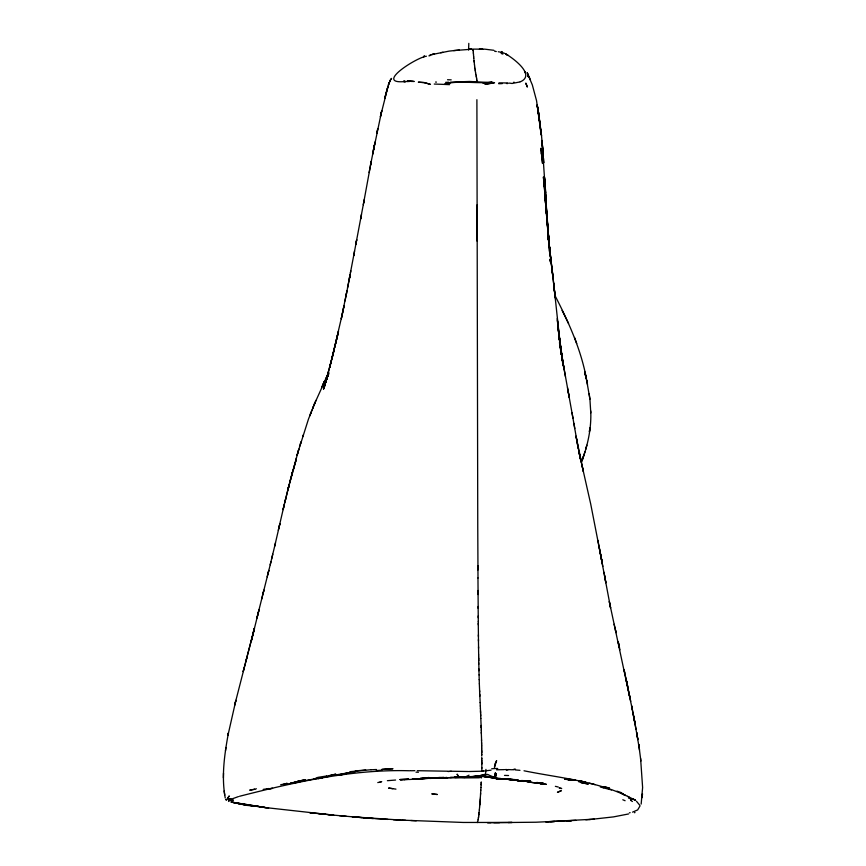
<?xml version="1.0" encoding="UTF-8"?>
<svg xmlns="http://www.w3.org/2000/svg" width="866" height="866" viewBox="0 0 866 866"><rect width="100%" height="100%" fill="white"/><g stroke="black" fill="none" stroke-linecap="round" stroke-linejoin="round"><path stroke-width="1.3" d="M234.599 705.53L235.888 700.313L227.931 735.407L228.429 732.939C224.5 754.308 221.252 776.445 225.247 798.051M223.504 773.186L223.396 777.82M468.593 50.001L468.809 43.365M481.539 776.845L481.637 775.535M481.485 777.971L481.572 776.943M481.225 782.918L481.28 781.955L480.955 787.53M481.15 784.791L481.204 783.86M472.868 49.806L473.009 49.145M480.998 787.53L480.803 790.149M495.753 778.253L481.29 776.098L500.743 778.534C496.131 780.223 493.328 777.343 495.32 772.797M480.836 790.149L480.543 794.284M480.63 793.483L480.273 798.149M524.255 780.634L530.641 781.089L521.505 780.515M480.316 798.149L480.013 801.754M480.154 800.346L480.208 799.621M479.753 805.088L480.045 801.754M479.948 803.118L480.002 802.436M479.84 804.438L479.894 803.789M479.786 805.088L479.591 806.971M479.623 806.971L479.331 809.905M495.103 777.646L495.536 772.916L495.157 777.679L487.71 774.572L480.489 775.535L485.566 774.085L485.956 769.387M479.363 809.905L479.06 812.579M479.104 812.579L478.898 814.04M478.801 814.96L478.941 814.04M478.887 814.505L478.638 816.259M225.918 747.477L225.496 750.725M478.671 816.259L478.368 818.208M478.562 817.082L478.465 817.84M589.941 427.88L589.389 431.798L589.865 428.443M376.32 770.502L381.798 770.199M478.411 818.208L478.108 819.734M356.402 241.311L356.716 239.644L355.839 244.309L364.207 199.862L363.287 204.722M354.551 250.924L353.685 255.762L356.337 241.69M373.874 147.664L372.683 154.17L381.754 110.686L380.639 115.373M363.623 202.969L371.222 161.487L369.132 172.572M361.49 214.346L360.646 218.968L361.122 216.403M370.507 165.19L375.108 141.97L374.047 146.917M472.923 49.178L473.128 50.131M349.279 279.296L350.221 274.468L346.01 295.858L346.963 290.803M423.496 57.394L424.318 55.608M354.075 253.641L349.463 277.845M346.584 292.784L341.28 318.872L344.04 305.817L341.918 315.884M347.504 287.999L349.907 275.713M381.224 112.732L380.39 116.78L388.152 85.951L384.71 98.356L387.113 89.025L390.36 80.051L389.603 81.35M373.484 149.883L374.361 145.445M377.782 128.558L376.872 133.115L377.587 129.619M344.96 301.032L345.88 296.475M350.416 272.931L350.838 270.852M495.352 777.83L496.229 773.565L495.352 777.841L480.836 775.676M288.075 489.68L289.103 484.733L288.107 489.507M278.3 530.306L279.891 523.724L274.652 546.37M477.577 822.04L478.14 819.734M641.165 804.07L642.615 787.508L640.591 758.345M341.724 316.577L332.046 358.221L324.393 386.723L325.172 383.941M284.481 503.644L283.085 509.641L289.071 484.971L284.86 502.172L285.639 498.968M336.961 338.043L338.498 331.332L334.817 346.887M278.863 527.946L284.167 505.04M337.415 336.073L329.6 367.693L337.783 334.308M252.872 634.453L251.216 641.435L259.021 609.772L257.267 616.787M288.703 486.638L296.161 459.749L294.646 464.533M235.249 702.9L247.07 656.861L243.162 671.626L244.082 668.065M275.507 542.82L270.192 564.805M271.61 559.122L272.779 554.218M252.147 637.495L254.182 629.019M261.619 599.207L263.924 590.092L256.856 618.335M295.068 463.223L293.044 470.476L298.824 449.097L297.103 455.289L297.893 452.398M263.177 592.993L270.982 561.763M355.103 771.963L350.037 772.028M288.367 487.688L292.329 472.76L289.634 482.557L289.85 481.723M253.976 630.047L252.612 635.492L254.474 628.131L246.02 660.747M267.832 574.299L268.796 570.423L267.183 576.843M332.273 357.128L333.551 352.04M332.479 356.381L333.735 351.444M331.223 361.306L324.728 385.294M292.535 471.873L291.658 475.282L292.665 471.407M251.616 639.249L247.146 656.352M297.882 452.463L308.512 418.982L315.148 402.387L312.529 408.611L313.427 406.511M326.612 378.864L328.463 371.925M295.566 460.864L296.389 457.952M584.951 451.89L581.974 460.68C587.906 444.821 591.521 427.912 590.731 410.917M586.304 447.105L585.697 449.216L586.867 445.189M325.389 382.999L323.581 388.996L327.012 377.544L323.462 388.975L327.738 375.747M325.151 383.703L326.287 379.979M325.226 383.541L328.82 372.369M325.897 381.473L326.493 379.557M324.523 385.706L328.55 373.711M300.405 443.901L301.043 441.877L299.495 446.694M479.125 776.531L479.742 775.709M302.754 436.648L303.327 434.873M309.833 415.799L311.901 409.997M310.418 414.024L310.742 413.028M327.023 377.912L327.629 376.093L325.627 381.776L327.878 375.389M581.389 462.52L583.987 454.888M481.496 777.008L480.803 777.506M581.974 460.68L582.915 457.973M326.915 378.269L324.891 383.476L328.593 373.592M327.64 376.288L323.852 385.489L327.38 377.024M327.51 376.634L325.973 380.39L326.688 378.702M546.273 784.39L539.615 783.416L546.316 784.282M440.285 777.506L435.999 777.755L443.901 777.354M315.971 400.384L314.369 404.151L328.246 373.463M327.64 376.374L326.309 379.384L328.755 373.852M324.663 380.943L322 386.831L324.555 381.278L322.812 384.915M325.464 379.265L326.385 377.273M390.036 80.57L389.668 81.35L391.594 78.384M350.102 771.682L371.049 769.712M480.652 777.527L458.98 777.408L457.226 774.226M390.75 79.326L391.389 78.633M459.229 777.495L479.32 777.354L454.412 777.419L479.299 776.185L464.392 777.408L454.498 777.311M558.267 787.01L555.366 786.339M457.096 774.388L459.045 777.257L464.263 777.462L479.45 775.947L464.295 777.441L469.036 775.189M479.753 775.698L480.457 775.525M603.256 787.8L611.548 789.922M379.925 782.171L381.711 781.608L377.782 782.593M628.575 813.953L613.529 816.887L589.692 819.55M239.503 796.287C295.219 782.139 351.758 769.073 409.726 770.762M238.442 796.59L231.991 798.928L228.57 801.483M301.617 781.035L294.397 782.799M632.537 812.135L637.679 809.916L639.92 806.105A198.498 21.845 9.8 0 0 639.822 805.283L636.413 801.191M294.104 782.453L297.709 781.554L290.575 783.156L331.267 776.001M520.195 81.869C536.119 75.147 513.56 58.563 505.874 53.963M268.958 788.525L263.188 789.402M294.613 782.94L298.196 782.063M287.393 784.174L290.727 783.384M283.875 784.109L287.198 783.34L280.638 784.78M444.756 83.883C460.236 80.257 476.181 83.883 491.574 82.183L483.152 83.223L493.36 82.497M429.937 54.959L449.086 51.116L459.337 50.022M430.575 54.872L434.515 53.984L432.329 54.471M326.536 776.185L335.651 774.182M420.356 778.761L446.791 777.56L420.313 778.599L429.038 777.484M345.231 773.619L350.113 772.624L340.468 774.366M335.672 774.247L331.018 775.113M298.164 781.976L301.942 781.219M519.719 81.978L512.12 83.472A156.248 46.212 -88.2 0 1 511.081 83.32L509.251 83.104M301.411 780.764L305.352 780.05M297.752 781.641L301.498 780.926M629.398 812.817L630.123 812.687M326.504 776.012L317.627 777.408M440.61 52.696L442.991 52.263M350.059 772.515L335.813 774.929M426.408 56.247C416.903 57.102 372.9 84.998 405.753 81.458M428.897 55.857L429.915 55.695M527.881 76.067L528.098 76.695L528.108 76.035M387.405 780.688L395.589 780.039M491.033 770.188L483.455 771.076M365.69 769.961L355.276 770.957M453.643 50.596L471.927 49.21L468.517 49.405L471.299 49.221M409.131 779.508L420.703 778.837L412.627 779.183L416.86 778.989M400.698 780.06L404.584 779.725M594.26 819.149L545.742 821.812L554.641 821.52L550.668 821.672M585.849 819.777L590.201 819.485M404.66 779.779L408.817 779.443M566.992 820.925L571.712 820.622L567.414 820.881M575.944 820.351L535.913 822.224L493.869 822.646M483.369 83.32L493.988 82.66L484.949 84.338L494.573 82.822M424.362 778.545L420.335 778.686L443.803 777.7M424.34 778.426L428.919 778.231L420.335 778.307M530.273 782.171L536.53 783.102L527.037 781.836M450.58 82.151L469.632 81.458L487.157 82.389M444.529 777.787L451.218 777.56M433.411 778.263L429.698 778.458M568.551 779.779L564.989 778.935L572.329 779.725L564.784 779.303L572.404 779.584M558.613 821.358L562.835 821.152M406.295 81.534L409.954 81.361M448.718 82.248L445.633 82.357M371.016 769.766L376.45 769.517M420.4 778.805L412.259 779.032M440.946 777.971L459.023 777.462M412.887 779.227L417.066 779.075M504.997 769.603L506.956 769.549M504.174 769.636L496.543 769.787M512.477 780.05L518.366 780.58M440.621 777.939L447.581 777.625M447.603 771.216L417.271 770.686M474.027 49.124L484.841 49.167L493.858 50.293M410.571 770.751L414.846 770.664M508.18 822.548L512.098 822.462L463.169 822.451L401.954 820.134M454.444 777.365L464.447 777.43M455.083 777.538L479.331 777.365M406.955 81.426L409.564 81.447M479.353 777.387L464.577 777.419L479.45 777.441M411.35 81.447L412.617 81.447M523.789 781.403L517.597 780.699L524.017 781.403M498.968 82.865L508.039 82.995M464.609 777.419L479.548 777.484M499.509 822.657L487.352 822.635L490.86 822.646M495.265 778.512L496.012 778.523M448.924 771.205L468.17 771.509M495.915 778.393L500.786 778.891L495.958 778.523M512.683 769.777L513.506 769.809M357.658 817.266L362.096 817.634L352.181 816.8L400.871 820.091M511.86 769.755L508.299 769.571M393.467 819.788L405.58 820.297M450.688 771.26L451.283 771.281M410.83 820.524L416.232 820.784M493.523 82.725L488.803 82.487M435.576 82.053L436.453 82.097M468.733 771.53L481.615 771.216A19.68 5.965 -3.4 0 0 483.434 771M515.302 779.606L509.132 779.27L518.301 780.05M374.523 818.608L387.784 819.398M370.334 818.348L373.592 818.532L362.67 817.71L368.072 818.164M262.106 806.744L263.416 806.82L261.37 806.69M509.121 779.248L512.553 779.476M353.685 816.93L329.827 814.787L331.083 814.895M514.945 769.885L519.968 770.318M505.722 779.14L515.346 779.985L500.938 778.761L515.346 780.017L500.949 778.772M346.389 816.324L339.548 815.718M258.22 806.462L246.312 805.337L236.353 803.085M515.357 780.169L518.42 780.504L512.672 779.952L521.494 780.915M505.56 778.87L509.089 779.173M509.24 779.497L512.683 779.801M521.527 780.742L527.513 781.413M327.933 814.635L333.811 815.166M268.644 808.021L263.87 807.393L332.641 815.025L309.768 812.698L313.936 813.163M325.28 814.289L318.049 813.585M496.305 51.527L495.363 51.419M258.155 806.376L253.392 805.867M253.121 805.9L264.13 807.328L231.493 802.1L246.258 804.86M259.865 806.809L262.831 807.155M512.629 779.995L515.335 780.32M266.252 807.718L231.677 802.241M481.182 775.947L495.179 777.7M524.027 770.783C561.385 778.393 601.285 781.284 635.135 800.249M249.007 805.293L252.298 805.748M481.334 776.174L495.698 778.198L481.225 776.012M395.946 789.132L388.574 788.06L392.883 788.677M251.909 805.77L255.297 806.268M498.275 51.754L499.033 51.884M524.266 780.764L527.513 781.24M251.822 805.716L239.038 803.594M589.064 783.221L592.247 783.784M499.92 52.036L501.122 52.274M236.515 803.183L245.046 804.795L237.555 803.334M236.212 803.118L230.811 801.927M559.306 788.017L561.698 788.547L559.339 788.017M486.811 774.366L487.569 774.54M600.311 786.988L603.31 787.779M592.247 783.795L595.072 784.65M502.626 52.653L504.661 53.389M621.712 792.78L616.982 791.145M628.543 798.084L630.47 798.755L631.357 800.281L630.47 798.755M627.493 796.363L629.301 797.326M630.989 800.574L632.397 801.505M584.745 371.655L587.061 382.382C581.952 351.336 568.897 322.596 554.619 294.851M562.099 310.45L568.551 323.473M528.368 75.115L527.123 72.592L532.33 84.922L536.563 100.759L540.936 132.844L539.659 122.463M528.314 75.212L527.849 74.14L529.126 77.139M529.148 76.771L530.349 79.813M576.713 343.477L574.537 337.448M597.843 540.33L610.595 607.997L609.296 601.534L632.277 709.2M615.455 629.95L616.083 632.678L614.124 624.224M581.075 461.524L578.953 451.933L590.699 503.969L602.206 562.922L600.43 553.591M585.405 375.021L584.821 372.467L586.174 378.334L585.849 376.753M619.926 649.803L618.151 641.684L618.649 643.903M582.017 465.507L583.348 471.494L576.009 436.107L578.239 448.501L571.993 412.638M475.802 74.205L476.246 76.176M618.151 641.684L619.471 647.714M476.159 75.948L476.397 76.933M624.732 672.785L624.04 669.635L627.59 686.283L625.902 678.154M627.926 687.745L626.27 680.189L630.156 698.678L627.688 687.247M585.319 374.285L586.141 378.074M629.095 693.731L630.74 701.373M578.38 448.815L580.815 460.485L579.224 452.821M587.516 384.526L586.758 380.824L589.93 399.215L590.774 412.952M636.705 732.896L637.885 739.64L631.595 705.779L634.821 722.439L633.75 716.463M599.153 547.009L601.686 560.237M634.302 719.559L636.088 729.399M572.978 418.278L563.127 363.482M633.046 712.902L633.76 716.745M637.214 735.764L636.618 732.549L639.53 750.086M601.156 557.39L602.823 566.429M476.365 76.933L476.517 77.615M538.024 109.408L537.818 108.272L538.555 112.894L537.201 104.818L541.542 135.832L543.372 156.984M565.455 376.591L560.324 347.807M604.003 572.253L605.875 582.84L604.565 575.37M567.511 387.665L569.2 397.332L568.269 391.995M475.542 72.582L475.835 74.205M573.92 423.387L574.786 428.562M563.788 367.974L558.191 329.275L562.64 361.523L560.259 345.242M559.458 342.568L561.395 354.389M475.12 69.919L475.315 70.893M562.9 362.681L559.858 343.228M475.282 70.893L475.575 72.582M538.295 112.342L538.847 115.892L538.251 112.071M538.057 110.794L537.353 106.247L538.1 111.151M562.283 358.957L558.949 336.409L561.558 354.681L559.598 341.172M475.153 69.919L474.86 68.143M224.153 790.972L224.749 795.161M639.162 747.163L638.74 744.359L640.894 761.062M562.413 359.985L561.796 355.861L563.062 364.521M476.484 77.615L476.668 78.774M538.468 112.45L539.193 117.44M539.854 123.037L538.804 115.719L539.832 122.831M589.183 393.792L589.93 399.215M538.457 112.039L539.139 117.105M560.908 349.972L562.056 358.448M562.673 363.038L557.303 320.019M559.436 338.714L561.46 354.064M474.893 68.143L474.6 66.022M540.276 126.003L541.542 135.832M538.998 115.99L539.724 121.586M547.734 233.798L552.735 275.561L549.574 248.639M558.981 335.597L559.566 340.154M550.256 253.446L548.719 240.813L550.993 260.677L549.997 252.212M550.906 258.988L555.247 298.001L554.121 287.49M559.317 337.502L560.486 347.017L553.699 283.658M548.373 239.146L548.914 243.541M540.86 130.485L541.369 134.695L540.73 129.283M541.391 152.968L542.538 163.447L540.904 148.238L541.499 153.856M476.614 78.611L476.787 79.888M553.136 278.679L554.402 290.013M553.082 277.954L551.999 268.059M474.633 66.022L474.438 64.571M553.612 282.89L554.749 293.303M549.304 245.673L550.462 256.206L547.907 231.98L548.524 239.763M474.059 60.609L474.222 62.049M474.081 61.075L473.918 59.646M557.747 323.451L558.408 329.632L557.26 318.504M548.936 242.036L549.899 251.108L549.499 247.297M474.178 62.049L474.481 64.571M544.433 186.98L543.404 176.935L547.918 228.537M544.995 193.27L544.866 192.025L549.997 254.279L549.52 249.062M545.699 203.575L545.028 197.026L547.009 220.365M557.542 321.622L558.689 332.869M473.854 58.639L473.767 58.098M545.374 191.657L544.909 186.19L548.6 237.425L547.864 226.178M549.141 245.987L548.654 241.094L549.25 247.124M542.885 150.381L541.943 140.476L546.316 204.722L545.299 190.953L545.732 196.604M545.926 206.13L546.533 213.761L545.504 201.691L548.535 239.914M543.87 181.362L545.212 195.943M549.141 247.286L548.654 242.134M544.692 190.509L549.206 245.446M546.727 212.343L547.225 219.185M548.676 239.828L546.684 216.035L549.076 244.721L547.171 218.568M550.354 259.075L550.624 261.997M549.445 249.246L549.942 254.896M549.509 249.971L549.942 254.658L549.618 251.118M549.509 251.205L549.748 253.814M476.765 80.105L476.895 81.805M473.107 50.315L473.139 50.704M473.799 58.098L473.648 56.701M473.128 50.509L473.41 53.259M550.354 259.8L550.592 262.441M476.82 80.257L476.798 80.506M549.466 250.003L549.683 252.58L549.618 251.605M473.334 52.858L473.54 54.948M546.89 214.454L546.316 207.688L547.15 217.355M542.332 144.654L543.339 157.027M548.784 240.889L549.856 253.879M548.005 234.459L548.427 239.579M473.68 56.701L473.507 54.948M550.408 259.93L550.57 262.138L550.354 258.869L550.592 262.149M549.239 247.416L548.773 241.365L549.141 246.204M544.952 182.942L545.623 192.782L544.876 180.15M547.658 224.987L549.055 243.4M548.275 233.506L548.633 238.561M544.833 181.611L544.562 177.508L545.19 186.471L545.115 185.162M548.07 230.713L548.405 235.823M480.165 702.553L479.591 690.667M480.327 705.974L480.132 702.553M479.84 696.199L479.753 694.272M480.392 708.312L480.846 718.444M480.424 708.312L480.284 705.974M479.677 691.902L479.331 683.815M480.5 710.726L480.598 713.216M480.814 718.444L481.106 725.437M480.652 714.504L480.706 715.803M481.074 725.437L481.269 730.081M479.363 683.815L479.19 679.572M481.117 726.552L481.15 727.7M481.236 730.081L481.323 732.961M481.334 732.225L481.388 733.708M479.223 679.572L479.05 674.895M481.658 744.338L481.561 739.824A145.358 1.429 90 0 0 481.518 738.33L481.344 733.708M479.093 674.895L478.92 669.862M481.518 739.824L481.539 740.506M478.909 668.963L478.985 670.749M478.941 668.963L478.801 664.114M481.583 742.714L481.604 743.504M478.811 663.053L478.66 656.092M478.779 663.053L478.833 664.114M481.637 745.204L481.723 751.742M481.615 744.338L481.669 745.204M478.757 659.697L478.768 660.563M481.648 745.799L481.658 746.405M478.638 654.837L478.692 656.092M478.725 657.922L478.736 658.82M481.669 747.694L481.68 748.365M478.53 646.848L478.671 654.837M481.702 749.794L481.713 750.551M478.433 639.53L478.584 648.233M481.767 752.143L481.756 754.697M481.756 751.331L481.734 752.565M478.433 636.434L478.27 623.141M478.389 634.854L478.487 641.035M481.788 754.264L481.799 756.04M478.259 621.377L478.324 624.884M478.043 590.493L478.194 608.397M478.14 606.471L478.259 617.772M478.205 615.942L478.292 621.377M481.821 758.486L481.799 762.914M481.788 759.017L481.777 757.479M477.967 577.99L478.097 594.563M481.832 760.64L481.832 761.203M477.967 569.958L477.761 526.42A646.426 6.354 90 0 1 477.675 484.018L476.895 99.687M477.913 565.617L478.01 577.99M481.842 763.487L481.81 768.218M481.832 762.34L481.799 764.072M477.134 241.192L477.101 204.841M481.842 767.622L481.853 771.173M403.697 80.928A60.317 6.333 12.8 0 1 404.639 80.819M405.32 81.967A64.939 2.869 -3.9 0 1 404.076 81.902M434.267 84.056A69.356 2.641 3.1 0 1 449.584 84.641M451.197 79.856A35.235 1.764 1.2 0 1 447.538 79.748M450.536 82.811A56.485 9.18 -3.2 0 1 448.534 82.919M488.911 82.573A30.332 7.61 9.3 0 1 487.255 82.476M492.797 82.313A28.47 1.927 5 0 1 491.466 82.238M502.399 83.558A24.692 3.128 7.2 0 1 498.686 83.71M506.437 83.493A49.719 6.365 -13.4 0 1 507.822 83.537M513.473 82.313A52.101 1.472 -2.8 0 1 514.361 82.324M501.327 53.54A91.298 12.416 0.8 0 1 502.875 54.082M500.559 52.523A66.552 16.075 -18 0 1 502.118 52.869M501.609 51.549A68.934 8.974 -3.9 0 1 502.377 51.733M494.962 51.137A31.068 7.188 27.5 0 1 494.638 51.094M477.361 822.57A344.343 3.388 -90 0 1 477.22 822.267M256.358 788.742A151.474 4.871 -23 0 1 254.528 789.402M415.994 772.169A154.57 69.767 37.2 0 1 418.419 772.245M447.906 771.487A36.978 14.267 23.2 0 1 449.227 771.498M491.671 768.781A29.108 12.07 -13.5 0 1 497.701 768.488M506.48 770.166A31.263 14.679 -25.7 0 1 507.812 770.145M514.047 769.095A85.236 42.748 -34.8 0 1 515.486 769.203M504.51 775.406A102.61 17.288 -6.3 0 1 508.569 775.535M622.795 799.762A386.42 39.609 4.1 0 1 625.09 800.714M634.995 812.524A188.009 19.539 8.1 0 1 634.453 812.741M525.283 72.257L525.272 72.809L524.547 71.477L525.283 72.257M642.291 796.135L642.182 797.64L642.453 793.765L642.291 796.135M495.298 763.368L494.432 767.341L496.629 760.619L495.298 763.368M389.148 82.53L388.433 84.695L389.148 82.53M229.111 796.114L227.293 798.831L229.111 796.114M578.824 781.652L585.827 782.15L579.235 780.818L585.676 782.42L582.493 781.468L578.824 781.652M229.111 799.069L228.256 799.946L229.079 799.156L231.222 799.112L229.111 799.069M559.263 791.481L557.444 792.325L561.32 790.723L559.263 791.481M233.149 800.119L229.046 800.281L233.149 800.119M317.692 777.928L313.654 778.999L317.735 777.96M305.341 779.779L297.666 781.305L305.341 779.779M269.164 788.688L266.327 789.348L272.574 788.363L269.164 788.688M322.455 777.82L318.266 778.599L322.498 777.83M254.561 789.294L249.928 790.117L254.561 789.294M345.61 773.988L336.463 775.406L345.61 773.988M387.492 768.867L381.83 769.441L392.991 768.727L387.492 768.867M408.503 779.129L400.005 779.552L408.503 779.129M443.912 777.7L440.285 777.917L446.975 777.592L443.912 777.7M572.285 779.865L568.41 779.995L575.793 780.277L572.285 779.865M440.209 777.852L436.053 777.917L440.231 777.906M458.98 777.408L450.515 777.473L458.98 777.408M480.219 49.091L479.396 49.07L482.763 49.167L480.219 49.091M410.267 81.198L407.377 81.09L414.197 81.458L410.267 81.198M500.938 778.848L496.012 778.512L500.894 778.87M424.362 82.595L418.31 82.162L424.232 82.595L430.478 84.381L424.362 82.595M588.144 784.011L581.075 782.615L588.144 784.011M543.318 783.243L536.812 782.55L543.318 783.243M530.522 781.836L524.222 781.078L530.522 781.836M437.254 794.49L432.004 793.905L437.254 794.49M539.745 782.951L536.812 782.528L543.036 784.141L539.745 782.951M606.785 787.41L603.938 786.88L609.48 788.103L606.785 787.41M543.112 784.066L539.648 783.34L543.112 784.066M226.502 799.881L225.755 799.61L226.502 799.881M507.086 54.753L505.657 54.103L507.866 55.164L507.086 54.753M635.384 800.206L632.526 798.744L635.384 800.206M623.498 794.328L621.387 793.213L625.425 795.529L623.498 794.328M526.355 84.37L525.814 83.093L527.34 87.065L526.355 84.37M563.203 363.958L562.499 359.834L564.058 369.403L563.203 363.958M545.299 194.818L544.335 183.311L545.299 194.818M543.729 162.711L543.426 158.186L543.729 162.711"/></g></svg>
